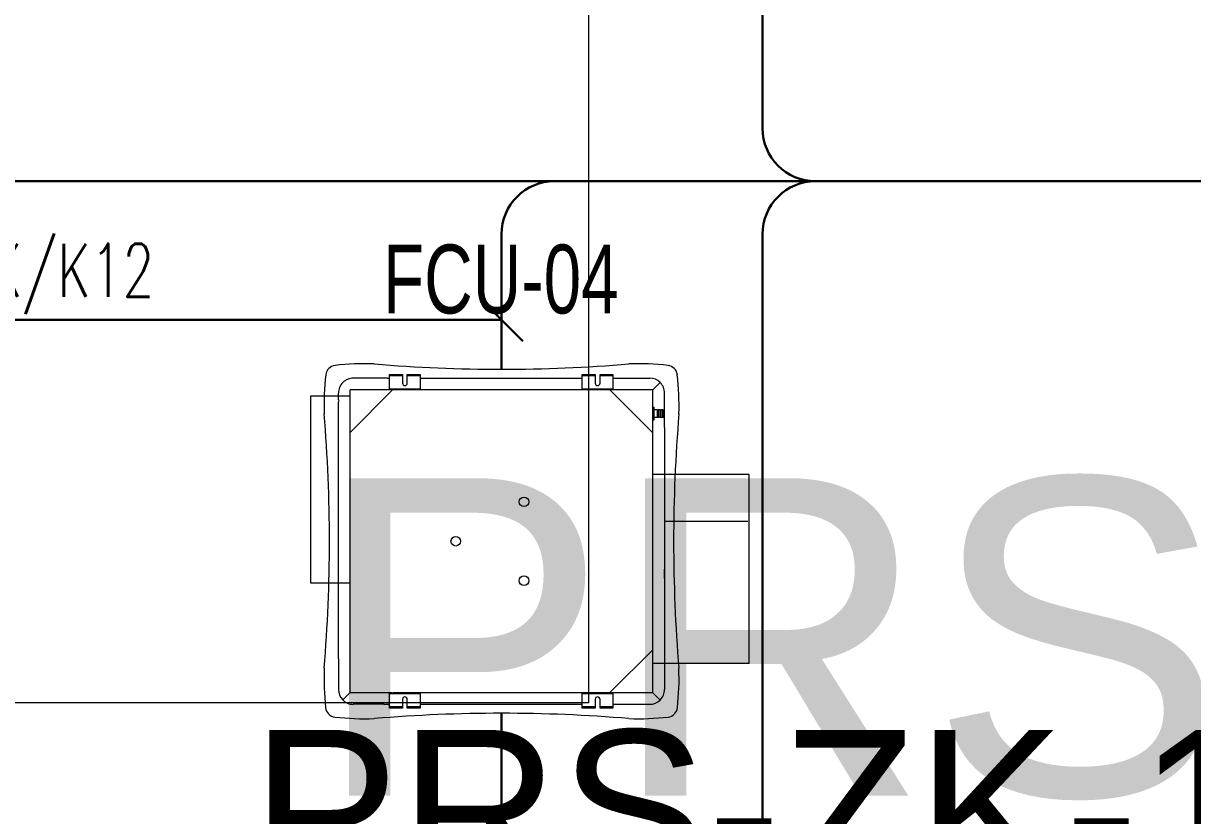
# Model space of a CAD drawing. Extents: x -9058 to 11890, y 0 to 4205.
# Drawn here: x 2565.6 to 2786.5, y 2987.6 to 3137.2 of the extents above; entities that cross this region are included whole.
import ezdxf
from ezdxf.enums import TextEntityAlignment as Align

# ---------------------------------------------------------------- set-up
doc = ezdxf.new("R2010")
doc.units = 0
doc.header["$MEASUREMENT"] = 0
doc.layers.get('0').update_dxf_attribs({"color": 9, "lineweight": 9})
for name, color, linetype, lineweight in [('E-KABLO', 7, 'Continuous', 30), ('E-YAZI', 7, 'Continuous', 30), ('M-TEFRIS2-015', 129, 'Continuous', 9), ('M-TEFRIS2-015 @ 10 (1)', 129, 'Continuous', 9), ('M-TEFRIS2-015 @ 10 (2)', 129, 'Continuous', 9), ('M-TEFRIS2-015 @ 20', 129, 'Continuous', 9), ('T-FC-KASETLİ-TAVAN', 3, 'Continuous', 20), ('T-FC-NUMARA', 62, 'Continuous', 9)]:
    doc.layers.add(name, color=color, linetype=linetype, lineweight=lineweight)
doc.styles.add('Arial', font='arial.ttf', dxfattribs={"height": 2.5})
doc.styles.add('E-YAZI', font='txttw.shx')
doc.styles.add('LUCIDASANS', font='arial.ttf', dxfattribs={"width": 0.8})
doc.styles.add('MuuM_TEXT-STANDART', font='ARIALN.TTF')

# ---------------------------------------------------------------- blocks, each defined once
blk = doc.blocks.new('0a_roomno2')
blk.add_lwpolyline([(30, -16), (0, -16), (0, 0), (30, 0)], close=True)
at = {"style": 'Arial'}
blk.add_attdef('ODANO', (0, 1.505), '', height=3, dxfattribs=at)
blk.add_attdef('MEKANADI', text='', height=3, dxfattribs=at).set_placement((0.525, -4.75), align=Align.BOTTOM_LEFT)
at = {"style": 'MuuM_TEXT-STANDART', "width": 0.6}
for tag, p in [('YER01', (15, -7)), ('TAVAN01', (20.625, -7)), ('DUVAR01', (26.25, -7)), ('YER02', (15, -10.375)), ('TAVAN02', (20.625, -10.375)), ('DUVAR02', (26.25, -10.375)), ('YER03', (15, -13.75)), ('TAVAN03', (20.625, -13.75)), ('DUVAR03', (26.25, -13.75))]:
    blk.add_attdef(tag, text='', height=2.25, dxfattribs=at).set_placement(p, align=Align.MIDDLE_CENTER)
at = {"style": 'MuuM_TEXT-STANDART'}
blk.add_attdef('M2', text='', height=2.25, dxfattribs=at).set_placement((1.323, -7.805), align=Align.MIDDLE_LEFT)
at = {"style": 'MuuM_TEXT-STANDART', "width": 0.6}
blk.add_attdef('TEMIZTAVANYUKSEKLIGI', text='', height=2.25, dxfattribs=at).set_placement((2.7, -13.162), align=Align.MIDDLE_LEFT)
blk = doc.blocks.new('*U649')
at = {"layer": 'M-TEFRIS2-015 @ 20', "xscale": 20, "yscale": 20, "zscale": 20}
blk.add_blockref('0a_roomno2', (2072.35, 3328.89), dxfattribs=at)
blk = doc.blocks.new('*U686')
at = {"layer": 'M-TEFRIS2-015 @ 10 (1)'}
ref = blk.add_blockref('0a_roomno2', (2596.98, 2956.2), dxfattribs=dict(at, xscale=10, yscale=10, zscale=10))
ref.add_attrib('ODANO', ' PRS-ZK-13', (2596.98, 2973.75), dxfattribs={"layer": '0', "height": 30, "style": 'Arial'})
at = {"layer": 'M-TEFRIS2-015 @ 10 (2)'}
ref = blk.add_blockref('0a_roomno2', (2596.98, 2956.2), dxfattribs=dict(at, xscale=10, yscale=10, zscale=10))
ref.add_attrib('ODANO', ' PRS-ZK-13', (2596.98, 2973.75), dxfattribs={"layer": '0', "height": 30, "style": 'Arial'})
at = {"layer": 'M-TEFRIS2-015 @ 20'}
ref = blk.add_blockref('0a_roomno2', (2596.98, 2956.2), dxfattribs=dict(at, xscale=20, yscale=20, zscale=20))
ref.add_attrib('ODANO', ' PRS-ZK-13', (2596.98, 2991.3), dxfattribs={"layer": '0', "height": 60, "style": 'Arial'})
blk = doc.blocks.new('jkvhj')
at = {"color": 252, "lineweight": 0}
for p, q in [((-21.06, 31.3), (-21.06, 31.5)), ((-21.06, 31.5), (-18.61, 31.5)), ((-21.06, 31.3), (-18.61, 31.3)), ((-21.06, 28.8), (-21.06, 31.3)), ((-18.61, 31.5), (-18.61, 29.85)), ((-17.71, 31.5), (-15.26, 31.5)), ((-17.71, 29.85), (-17.71, 31.5)), ((-17.71, 31.3), (-15.26, 31.3)), ((-15.26, 31.5), (-15.26, 31.3)), ((-15.26, 31.3), (-15.26, 28.8)), ((15.34, 31.3), (15.34, 31.5)), ((15.34, 31.5), (17.79, 31.5)), ((15.34, 28.8), (15.34, 31.3)), ((15.34, 31.3), (17.79, 31.3)), ((17.79, 31.5), (17.79, 29.85)), ((18.69, 31.5), (21.14, 31.5)), ((18.69, 29.85), (18.69, 31.5)), ((18.69, 31.3), (21.14, 31.3)), ((21.14, 31.5), (21.14, 31.3)), ((21.14, 31.3), (21.14, 28.8)), ((-29.96, 30.01), (-28.53, 28.57)), ((-21.53, 30.8), (-28.01, 30.8)), ((-21.06, 30.8), (-21.53, 30.8)), ((-21.06, 28.8), (-15.26, 28.8)), ((-21.06, 28.6), (-21.06, 28.8)), ((15.34, 30.8), (-15.26, 30.8)), ((-15.26, 28.8), (-15.26, 28.6)), ((15.34, 28.8), (21.14, 28.8)), ((15.34, 28.8), (15.34, 28.6)), ((22.22, 30.8), (21.14, 30.8)), ((21.14, 28.8), (21.14, 28.6)), ((22.22, 30.8), (27.99, 30.8)), ((28.61, 28.57), (29.99, 29.95)), ((-30.81, 21.53), (-30.81, 28)), ((-20.46, 28.6), (-20.56, 28.6)), ((30.79, 26.3), (30.79, 28)), ((30.79, 22.23), (30.79, 26.36)), ((-46.76, 23.12), (-46.76, -12.58)), ((-46.76, 23.12), (-46.56, 23.12)), ((-46.56, 23.12), (-28.76, 23.12)), ((-28.76, 23.12), (-28.56, 23.12)), ((30.79, 22.23), (30.79, -21.48)), ((-30.81, -21.48), (-30.81, 21.53)), ((-30.81, 7.04), (-30.81, 5.26)), ((28.64, 7.9), (36.04, 7.9)), ((36.04, 7.9), (36.04, -27.5)), ((-31.01, -3.77), (-46.56, -3.77)), ((-46.76, -12.58), (-46.56, -12.58)), ((-46.56, -12.58), (-28.76, -12.58)), ((-28.76, -12.58), (-28.56, -12.58)), ((-30.81, -21.48), (-30.81, -28)), ((30.79, -21.48), (30.79, -26.35)), ((-30.76, -23.45), (-30.59, -23.35)), ((-30.76, -23.45), (-30.76, -24.75)), ((-30.59, -23.35), (-30.49, -23.35)), ((-30.59, -24.85), (-30.59, -23.35)), ((-30.49, -23.35), (-30.49, -24.85)), ((-30.49, -23.4), (-30.19, -23.4)), ((-30.19, -23.4), (-30.09, -23.35)), ((-30.19, -23.4), (-30.19, -24.8)), ((-30.09, -23.35), (-29.99, -23.35)), ((-30.09, -24.85), (-30.09, -23.35)), ((-29.99, -23.35), (-29.99, -24.85)), ((-29.99, -23.4), (-29.69, -23.4)), ((-29.69, -23.4), (-29.59, -23.35)), ((-29.69, -23.4), (-29.69, -24.8)), ((-29.59, -24.85), (-29.59, -23.35)), ((-29.59, -23.35), (-29.49, -23.35)), ((-29.49, -23.35), (-29.49, -24.85)), ((-29.49, -23.4), (-28.76, -23.4)), ((-28.76, -22.85), (-28.56, -22.85)), ((-28.76, -23.4), (-28.76, -22.85)), ((-28.76, -23.9), (-28.76, -23.4)), ((-28.76, -23.9), (-28.56, -23.9)), ((-28.76, -24.1), (-28.76, -23.9)), ((-28.76, -24.3), (-28.76, -24.1)), ((-30.59, -24.85), (-30.76, -24.75)), ((-30.49, -24.85), (-30.59, -24.85)), ((-30.49, -24.8), (-30.19, -24.8)), ((-30.09, -24.85), (-30.19, -24.8)), ((-29.99, -24.85), (-30.09, -24.85)), ((-29.99, -24.8), (-29.69, -24.8)), ((-29.59, -24.85), (-29.69, -24.8)), ((-29.49, -24.85), (-29.59, -24.85)), ((-29.49, -24.8), (-28.76, -24.8)), ((-28.56, -24.3), (-28.76, -24.3)), ((-28.76, -24.8), (-28.76, -24.3)), ((-28.76, -25.35), (-28.76, -24.8)), ((-28.56, -25.35), (-28.76, -25.35)), ((-28.53, -28.57), (-29.97, -30)), ((-28.56, -27.8), (-28.56, -28.1)), ((-21.06, -28.8), (-21.06, -28.6)), ((-15.26, -28.6), (-15.26, -28.8)), ((15.34, -28.8), (15.34, -28.6)), ((21.14, -28.6), (21.14, -28.8)), ((36.04, -27.5), (28.64, -27.5)), ((30.79, -26.73), (30.79, -28)), ((-21.53, -30.8), (-28.01, -30.8)), ((-21.06, -30.8), (-21.53, -30.8)), ((-15.26, -28.8), (-21.06, -28.8)), ((-21.06, -31.3), (-21.06, -28.8)), ((-18.61, -29.85), (-18.61, -31.5)), ((-17.71, -31.5), (-17.71, -29.85)), ((-15.26, -28.8), (-15.26, -31.3)), ((15.34, -30.8), (-15.26, -30.8)), ((15.34, -31.3), (15.34, -28.8)), ((21.14, -28.8), (15.34, -28.8)), ((17.79, -29.85), (17.79, -31.5)), ((18.69, -31.5), (18.69, -29.85)), ((21.14, -28.8), (21.14, -31.3)), ((21.52, -30.8), (21.14, -30.8)), ((21.52, -30.8), (27.99, -30.8)), ((-18.61, -31.3), (-21.06, -31.3)), ((-21.06, -31.5), (-21.06, -31.3)), ((-18.61, -31.5), (-21.06, -31.5)), ((-15.26, -31.3), (-17.71, -31.3)), ((-15.26, -31.5), (-17.71, -31.5)), ((-15.26, -31.3), (-15.26, -31.5)), ((17.79, -31.3), (15.34, -31.3)), ((15.34, -31.5), (15.34, -31.3)), ((17.79, -31.5), (15.34, -31.5)), ((21.14, -31.3), (18.69, -31.3)), ((21.14, -31.5), (18.69, -31.5)), ((21.14, -31.3), (21.14, -31.5))]:
    blk.add_line(p, q, dxfattribs=at)
for p, q in [((-28.56, 20.5), (-20.46, 28.6)), ((-28.56, 28.5), (-28.56, 27.4)), ((-28.56, 28.1), (-28.56, 27.8)), ((-28.56, 27.4), (-28.56, 20.5)), ((-28.06, 28.6), (-28.46, 28.6)), ((-20.46, 28.6), (-28.06, 28.6)), ((-17.2, 28.6), (-20.46, 28.6)), ((15.34, 28.6), (-17.2, 28.6)), ((20.54, 28.6), (15.34, 28.6)), ((21.14, 28.6), (20.64, 28.6)), ((28.54, 28.6), (21.14, 28.6)), ((28.64, 20.5), (28.64, 28.5)), ((28.64, 27.8), (28.64, 28.1)), ((-28.56, 20.5), (-28.56, -28.5)), ((28.64, 7.9), (28.64, 20.5)), ((28.64, -20.5), (28.64, 7.9)), ((-28.56, -20.5), (-20.46, -28.6)), ((28.64, -20.5), (20.56, -28.6)), ((28.64, -27.5), (28.64, -20.5)), ((-28.56, -22.85), (-28.56, -23.9)), ((-28.56, -23.9), (-28.56, -24.1)), ((-28.56, -24.1), (-28.56, -24.3)), ((-28.56, -24.3), (-28.56, -25.35)), ((-28.46, -28.6), (-28.06, -28.6)), ((-28.06, -28.6), (-16.92, -28.6)), ((-16.92, -28.6), (20.56, -28.6)), ((20.56, -28.6), (28.54, -28.6)), ((28.64, -28.5), (28.64, -27.5)), ((28.64, -28.1), (28.64, -27.8))]:
    blk.add_line(p, q)
for centre in [(-4.26, 7.45), (8.64, 0), (-4.26, -7.45)]:
    blk.add_circle(centre, 0.9, dxfattribs=at)
for centre, radius, start, end in [((-31.24, 31.22), 2, 96.5483, 173.6548), ((-25.77, -16.47), 50, 88.068, 96.5483), ((-0.01, 321), 288.5, 265.2133, 270), ((-0.01, 321), 288.5, 270, 274.7719), ((25.75, -16.47), 50, 83.4517, 91.932), ((31.23, 31.22), 2, 6.3452, 83.4517), ((16.46, 25.91), 50, 173.6548, 182.1901), ((-16.48, 25.91), 50, 357.8099, 6.3452), ((-28.46, 28.5), 0.1, 134.9586, 180), ((-28.46, 28.5), 0.1, 90, 134.9586), ((28.54, 28.5), 0.1, 45.0414, 90), ((28.54, 28.5), 0.1, 0, 45.0414), ((-321.01, 0), 288.5, 0, 4.7719), ((320.99, 0), 288.5, 175.2281, 180), ((-321.01, 0), 288.5, 355.2133, 0), ((320.99, 0), 288.5, 180, 184.7867), ((16.46, -25.76), 50, 178.0684, 186.5277), ((-16.48, -25.76), 50, 353.4723, 1.9316), ((-28.46, -28.5), 0.1, 180, 225.0414), ((-28.46, -28.5), 0.1, 225.0414, 270), ((28.54, -28.5), 0.1, 270, 0), ((-31.23, -31.22), 2, 186.5277, 263.4723), ((-0.01, -321), 288.5, 90, 94.7867), ((-0.01, -321), 288.5, 85.2281, 90), ((31.21, -31.22), 2, 276.5277, 353.4723), ((-25.77, 16.47), 50, 263.4723, 271.9334), ((25.75, 16.47), 50, 268.0666, 276.5277)]:
    blk.add_arc(centre, radius, start, end)
for centre, radius, start, end in [((-27.92, 27.96), 2.89, 135.0273, 179.2423), ((-28.05, 28.09), 2.71, 89.2423, 135.0273), ((-18.16, 29.85), 0.45, 180, 0), ((18.24, 29.85), 0.45, 180, 0), ((28.02, 28.09), 2.72, 43.4512, 90.6949), ((27.9, 27.96), 2.89, 0.7887, 43.545), ((30.91, -26.54), 0.225, 123.1177, 236.9215), ((-27.92, -27.96), 2.89, 180.7417, 224.9567), ((27.99, -28), 2.8, 270, 0), ((-28.04, -28.08), 2.71, 224.9567, 270.7417), ((-18.16, -29.85), 0.45, 0, 180), ((18.24, -29.85), 0.45, 0, 180)]:
    blk.add_arc(centre, radius, start, end, dxfattribs=at)

msp = doc.modelspace()

# ---------------------------------------------------------------- linework, layer by layer
at = {"layer": 'E-KABLO', "color": 6, "ltscale": 40}
for p, q in [((2705.24, 3117.4), (2705.24, 3639.39)), ((2715.24, 3107.4), (2093.74, 3107.4)), ((2862.66, 3107.4), (2715.24, 3107.4)), ((2655.94, 3071.89), (2655.94, 3097.4)), ((2705.24, 3097.4), (2705.24, 2676.01)), ((2655.94, 2645.86), (2655.94, 3006.89))]:
    msp.add_line(p, q, dxfattribs=at)
for centre, start, end in [((2715.24, 3117.4), 180, 270), ((2665.94, 3097.4), 90, 180), ((2715.24, 3097.4), 90, 180)]:
    msp.add_arc(centre, 10, start, end, dxfattribs=at)
at = {"layer": 'E-YAZI'}
for p, q in [((2651.9, 3085.25), (2659.99, 3077.17)), ((2511.13, 3081.21), (2655.94, 3081.21))]:
    msp.add_line(p, q, dxfattribs=at)

# ---------------------------------------------------------------- block references
at = {"layer": 'M-TEFRIS2-015', "color": 6}
for name in ['*U649', '*U686']:
    msp.add_blockref(name, (0, 0), dxfattribs=at)
at = {"layer": 'T-FC-KASETLİ-TAVAN', "rotation": 180}
msp.add_blockref('jkvhj', (2655.93, 3039.39), dxfattribs=at)

# ---------------------------------------------------------------- texts
at = {"layer": 'E-KABLO', "color": 3, "linetype": 'Continuous', "style": 'E-YAZI', "width": 0.7}
msp.add_text('KT-P-1K/K12', height=10, dxfattribs=at).set_placement((2520.14, 3085.59))
at = {"layer": 'T-FC-NUMARA', "color": 2, "ltscale": 0.5, "style": 'LUCIDASANS', "width": 0.7}
msp.add_text('FCU-04', height=13, dxfattribs=at).set_placement((2655.8, 3088.93), align=Align.MIDDLE)

doc.saveas('drawing.dxf')
